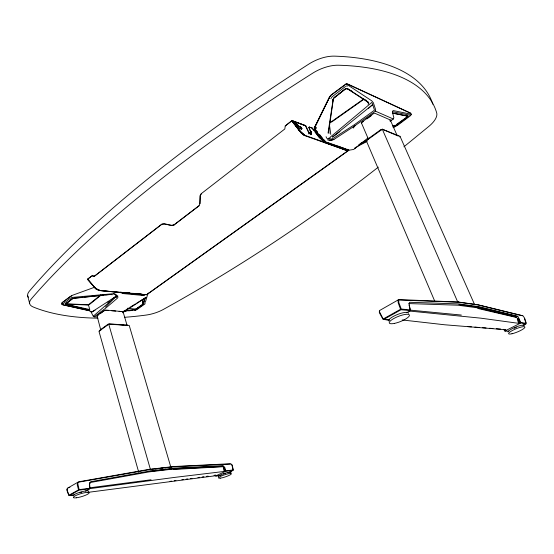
<?xml version="1.0" encoding="UTF-8"?>
<svg xmlns="http://www.w3.org/2000/svg" width="554" height="554" viewBox="0 0 554 554"><rect width="100%" height="100%" fill="white"/><g stroke="black" fill="none" stroke-linecap="round" stroke-linejoin="round"><path stroke-width="0.83" d="M199.876 203.692L200.112 195.701L201.261 193.671L284.818 128.978L285.248 125.938L291.723 120.827L301.473 133.154L304.977 135.682L346.859 150.605L348.604 150.252L146.595 294.707L99.755 290.483L96.147 289.022L87.463 279.299L92.082 275.76L94.395 276.211L161.969 224.128C166.034 222.916 170.023 226.371 174.025 224.952L198.99 205.846L199.959 203.553L200.264 195.604L201.421 193.568M89.589 483.441L89.97 488.323L89.423 488.697L175.078 477.34L233.019 470.388L227.971 472.915M224.204 471.378L223.338 467.874M291.723 120.827L301.411 133.299L304.977 135.682C301.39 131.783 295.58 127.607 304.97 135.349L304.866 135.418M314.298 127.545L314.388 128.459L314.298 127.545L315.046 127.302L315.572 127.794M315.046 127.302L315.087 126.194L329.81 96.507L331.188 94.935L345.994 83.91L346.936 83.813L410.348 113.113M225.298 473.421L223.338 473.947M72.713 298.204L65.926 303.35L65.649 304.091L72.636 298.599M89.423 488.697L89.54 487.845L151.055 479.778M328.647 131.887L333.369 99M143.396 304.153L144.269 298.419M328.051 133.071L333.134 99.45L333.972 98.037L345.038 89.222L346.444 88.647L347.829 88.82L368.659 102.31M409.475 310.849L409.101 311.009L480.643 318.148L518.551 323.314L517.284 318.959M327.469 139.802L329.921 140.584L333.903 139.476L354.989 125.703L375.411 111.146L375.654 109.706L373.354 102.719L371.789 100.863L348.05 85.184L346.589 84.97L346.215 84.049L330.987 95.295L329.609 97.151L315.032 127.025L315.607 128.258L314.499 128.182M218.248 475.602L215.714 475.955L225.707 471.267L224.786 467.403L223.172 465.741L174.42 468.144L149.961 470.983L90.621 481.724L89.374 484.064L89.796 488.711L85.496 491.1M145.134 297.747L143.708 304.264L136.492 309.229L134.56 309.984L123.798 311.175M315.607 128.258L315.607 127.565C314.804 126.928 315.274 125.322 315.032 127.025M332.622 101.638L333.439 98.342M332.629 101.153L333.037 99.519M138.694 472.126L98.951 331.25L108.757 324.235L129.214 325.42L170.895 467.368M503.711 329.498L504.971 330.953L520.587 323.114L520.788 322.58L518.17 316.784L517.45 316.064L479.03 306.667L459.252 303.952L409.787 302.283L409.247 302.996L409.198 304.79L410.424 310.621L406.712 312.685M398.125 299.963L398.174 302.761L400.556 309.264L383.167 319.021L379.345 311.445M145.328 302.297L147.96 293.433M88.28 310.365L62.595 304.735L61.84 304.284L62.096 303.53M300.379 130.945L299.894 131.36L292.526 120.758L305.483 125.841L308.765 132.828L310.863 134.761L311.265 133.687L308.89 127.711L309.333 127.005L312.304 128.092L320.309 138.458L323.307 141.367L324.859 142.17L324.644 142.676L324.859 142.17M390.542 121.035L393.333 119.006L393.839 117.718L392.509 112.427L392.447 111.326L393.215 110.565L411.165 114.256L411.352 114.761L410.888 113.265L347.746 84.083L346.215 84.049M299.541 128.528L301.494 129.248L301.951 128.528L300.85 127.032L299.222 126.395L295.517 122.711L294.922 123.334L295.178 123.992L297.92 127.323M122.891 311.639L105.225 310.011L96.998 315.614L100.731 329.886L100.967 329.63M67.263 488.628L66.992 490.636L68.925 495.387L72.152 494.978M127.711 325.212L109.173 323.82M89.97 488.323L89.796 488.711L78.993 490.165L69.271 495.615L74.111 494.999M301.494 129.248L301.951 128.528M122.427 311.653L119.062 311.313M308.89 127.711L309.333 127.005M314.984 126.811L329.81 96.507M368.105 104.311L368.819 103.002M116.354 297.643L117.032 296.432M504.978 329.422L505.553 330.205L505.781 329.741L444.523 324.762L402.183 319.956M77.782 482.319L77.2 484.764L78.571 489.847L68.848 495.297L66.861 489.127M87.878 279.451L95.987 289.015L99.588 290.58L146.63 294.749L348.743 150.349L346.666 150.515M147.648 294.167L148.299 293.108M354.692 148.375C355.987 146.983 364.179 142.987 366.977 141.485M330.856 98.619L332.081 96.777L345.53 86.424M389.995 120.55L390.238 119.927L374.795 113.217L373.735 113.466L361.79 122.199L361.34 123.043M315.531 127.662L315.828 127.081M142.613 304.104L142.953 303.661L142.26 299.631M407.474 115.925L406.92 117.019L396.283 124.588M294.922 123.334L295.517 122.711M99.935 330.108L108.286 324.062M399.739 137.004L400.071 136.298L382.302 129.234L366.277 140.695L434.779 301.244M87.463 279.299L91.971 275.878L94.395 276.211M514.271 328.293L516.314 327.276M105.516 307.089L116.035 296.348L91.472 312.207L90.627 311.306M115.495 295.663L116.195 294.984M89.388 483.247L90.108 482.548L149.158 471.876L173.901 468.982L222.41 466.482L223.788 467.624L224.862 471.322M367.399 139.331L381.124 129.428M94.575 287.671L99.755 290.483L120.848 292.609M99.685 290.254L97.684 289.804L94.734 287.547M146.845 294.673L147.226 294.319M145.266 303.654L136.519 309.894M368.334 108.556L372.704 104.595L372.143 103.044M285.248 125.938L291.626 120.924M93.377 316.126L116.035 296.348L111.195 299.853M371.741 102.469L330.004 137.371M403.908 146.81L429.115 126.173A25.235 10.851 -26.3 0 0 436.684 112.864A221.538 99.429 -19.8 0 0 338.466 65.227A28.766 14.785 -25.4 0 0 312.574 73.26A780.676 202.224 -25.7 0 0 31.343 298.89A22.368 8.719 -13.9 0 0 33.157 306.958A216.572 95.018 -18.8 0 0 97.968 318.162M100.696 295.012L88.453 304.748L66.3 303.827M89.249 304.665L100.953 295.206M367.877 138.015L353.729 149.435L349.249 150.169M145.931 297.54L122.406 312.788M334.131 97.926L345.08 89.229L346.382 88.682L347.497 88.827L367.724 102.088L368.147 102.906L365.661 99.72M354.92 148.029L355.931 147.239M144.864 298.204L146.104 297.283M378.32 167.128C310.6 220.243 238.532 267.776 163.257 309.492A19.584 7.05 -16.8 0 1 146.027 315.081A216.572 95.018 -18.8 0 1 124.435 317.31M333.875 97.684L337.157 95.136M338.473 94.118L345.045 89.028M94.284 276.328L161.823 224.211L164.088 223.906L171.837 225.52L174.025 224.952M327.144 142.544L324.741 141.152L322.38 138.798L315.614 130.391L316.022 130.079M173.817 225.042L199.073 205.707M309.084 127.178L312.304 128.092M89.111 310.545L90.856 311.577L93.349 316.452L94.152 316.84L106.202 307.726L117.309 298.246L117.898 297.498L117.642 295.566M309.215 133.071L311.293 131.506M308.53 133.874L311.286 131.797M314.333 130.744L315.545 129.83L315.614 130.391M295.282 122.891L296.307 123.3M339.962 131.499L332.421 137.115L372.704 104.595L374.483 110.17L354.338 124.747L333.293 138.334L330.17 139.449L327.033 138.542M344.297 149.781L345.558 148.86M362.171 122.351L363.556 121.34M367.025 118.812L371.187 115.772M97.428 315.642L98.751 314.679M100.066 313.716L104.685 310.351L108.279 310.51M332.525 145.487L333.861 144.511M107.732 302.352L109.117 301.355M389.981 121.028L391.373 120.024M99.505 331.036L100.821 330.094M363.833 98.882L331.687 121.52L330.191 122.005M363.355 99.665L331.915 121.838L329.845 122.579M124.082 311.237L127.545 308.8M309.104 127.468L311.5 133.5L311.196 134.553L308.952 132.565L305.732 125.668L292.283 120.98L300.046 131.243M142.96 304.534L135.495 309.513L125.315 310.635M296.071 123.473L298.952 126.554L300.85 127.032M89.81 483.22L90.496 482.776M141.679 300.413L144.4 298.689M129.691 307.47L135.425 303.924M136.859 303.038L144.047 298.627M518.551 323.314L520.22 322.753L526.078 323.896L523.08 325.392M67.359 488.254L78.682 481.807L148.971 469.376L174.053 466.516L230.402 463.74M379.532 310.552L398.818 299.569L458.477 302.027L478.088 304.818L522.394 315.669M91.472 312.207L95.046 310.254M348.39 150.058L346.645 150.314L326.507 143.14L322.096 139.546M393.541 127.586L397.841 125.135L410.853 115.398L392.869 111.79M367.15 140.813L358.39 145.113M393.098 127.282L396.934 125.149L408.111 116.645L408.007 116.181L392.71 113.085M359.996 143.638L366.935 140.114M393.146 126.79L396.643 124.865L407.065 117.254L407.813 116.569L407.509 116.34M348.577 150.092L346.562 150.266L324.623 142.357M315.725 127.988L316.334 127.939L314.991 127.967L314.693 127.427M379.622 310.953L379.255 311.999L379.712 313.356L383.015 319.284L389.559 320.011M230.263 471.502L233.151 470.062L231.828 464.605M523.842 324.679L525.337 323.931M145.882 294.534L143.77 294.922L133.646 293.952M79.582 492.686L81.84 492.229M134.601 309.457L136.208 308.869L143.223 303.772L142.523 299.721M71.84 295.884L70.074 296.619L61.889 302.996L61.84 304.284M149.947 469.771L152.655 469.238M380.944 130.003L381.477 129.795M108.39 324.339L113.473 324.346M94.381 287.325L71.819 295.517L62.006 302.692L62.27 303.28M134.324 293.461L132.496 293.288M135.356 310.385L135.785 310.254M329.921 140.584L333.903 139.476M392.613 125.897L395.099 125.239M134.532 310.247L135.619 309.977M329.028 138.341L330.274 138.126L328.252 138.299M225.859 470.852L233.165 469.965L232.403 465.699L231.385 464.086L173.499 466.8L150.155 469.522L78.668 482.153L77.733 483.323L79.139 489.66L89.887 488.226M135.377 309.042L127.884 308.419M68.204 487.769L69.908 487.478M221.088 475.436L215.714 475.865M170.023 481.378L171.712 481.149M174.254 480.796L175.943 480.56M181.864 479.75L183.561 479.515M186.096 479.162L187.792 478.933M190.327 478.58L192.016 478.344M197.944 477.527L199.634 477.299M202.175 476.946L203.865 476.71M206.4 476.364L208.096 476.128M214.017 475.311L215.707 475.083L216.261 475.651L88.072 492.347M348.978 150.044L347.545 149.947M347.621 149.351L345.945 149.268M149.656 471.447L174.496 468.552L222.957 466.149M155.148 468.954L157.634 468.67M160.127 468.386L162.613 468.095M165.106 467.811L166.761 467.624M169.254 467.341L171.089 467.188M73.62 298.232L82.878 297.249M84.568 297.069L103.923 295.012M105.606 294.832L108.979 294.479M123.639 311.327L126.153 311.078M128.667 310.829L132.018 310.496M120.564 292.083L123.791 292.879M146.353 294.534L143.5 294.479M146.533 294.52L143.424 294.465M346.112 88.592L346.977 88.536L352.212 91.348M173.575 469.467L222.016 466.766M115.045 294.077L112.483 293.772L72.325 297.408L70.614 298.024L62.609 304.181L62.907 304.832L89.644 310.829M408.748 303.578L458.04 305.212L478.067 307.906L516.335 317.075L517.768 318.682L519.382 323.252M520.788 322.58L526.3 323.342L524.673 318.273L523.163 315.939L477.957 304.866L458.477 302.214L398.762 300.039L398.811 302.526L401.283 309.049L410.604 309.949M118.508 324.644L123.549 324.935M346.659 86.202L347.254 86.244M94.152 316.84L97.566 317.068M508.787 331.23L504.971 330.953L503.87 329.277M504.479 330.78L505.996 330.89M111.596 310.759L115.744 311.064M467.998 326.611L471.44 326.874M474.875 327.137L479.175 327.462M482.617 327.726L486.059 327.982M489.501 328.245L492.935 328.508M496.377 328.771L500.678 329.097M347.33 88.578L346.382 88.682M122.593 293.295L120.537 292.644M120.91 292.353L123.41 292.588M125.917 292.824L130.086 293.211M131.748 293.371L135.086 293.682M122.593 293.516L144.414 295.594M410.355 310.136L461.35 315.06M125.682 292.754L129.927 293.17M131.623 293.329L135.862 293.738M123.147 292.941L143.77 294.922L143.05 294.728M314.991 127.967L316.05 128.071M112.476 294.728L110.44 294.527L73.758 298.336L72.408 298.765L65.441 304.257L88.931 310.005M389.351 320.143L383.638 319.499L401.027 309.755L410.424 310.621L409.074 304.949M458.92 304.527L479.009 307.255L517.173 316.583M392.35 113.113L407.647 116.16M66.224 304.409L89.776 309.541L88.488 305.032L66.196 304.146L65.697 303.744M477.79 308.453L515.982 317.359M113.494 293.731L115.779 294.451L117.06 296.155M346.769 149.331L347.829 149.615M121.748 292.353L123.203 292.741M305.206 135.467L324.866 142.433M327.954 142.6L345.987 149.054L337.573 146.034M327.795 142.911L347.704 150.03M457.777 301.965L458.477 302.214M315.517 129.955L314.056 129.428L314.222 130.079M315.593 130.176L314.27 129.684L322.137 139.795L326.611 143.396M305.732 125.668L292.526 120.758L299.894 131.36M301.695 129.068L298.156 127.143L295.157 123.12M382.184 129.172L398.305 136.09M458.477 302.027L459.072 302.276M375.411 111.146L393.333 119.006M148.971 469.376L149.421 469.619M303.003 134.636L304.977 135.688M322.158 140.771L323.266 141.644M324.118 139.954L324.997 140.737M324.533 140.813L322.698 138.881M87.594 279.181L94.803 287.498M316.542 130.723L317.587 132.025M319.672 134.615L322.795 138.5M312.075 128.265L313.571 130.211M315.074 132.157L319.582 137.988M300.593 127.205L301.715 128.708M400.133 136.568L474.577 304.548M390.238 119.927L397.038 135.308M382.302 129.234L457.833 302.242M361.326 122.656L368.362 139.082M326.057 136.686L326.59 138.001M518.551 318.432L520.22 322.753M524.437 318.495L525.85 322.83M224.301 467.479L225.381 471.004M122.974 311.445L127.039 325.246M108.757 324.235L150.459 469.563M27.7 295.94L29.66 303.578M314.319 128.009L314.388 128.459M329.388 124.477L330.773 134.387M89.478 485.823L89.748 487.929M328.647 130.114L328.972 133.445M388.472 320.946A10.803 2.805 -21.6 0 1 398.091 314.257A10.803 2.805 -21.6 0 1 408.644 313.301M72.969 495.664A8.255 1.544 -16.6 0 1 81.819 491.717A8.255 1.544 -16.6 0 1 88.688 491.564M218.373 476.856A6.752 1.122 -18.4 0 1 224.702 473.338A6.752 1.122 -18.4 0 1 230.741 472.901M507.907 331.888A8.809 1.745 -22.4 0 1 516.764 326.687A8.809 1.745 -22.4 0 1 524.188 325.821M432.792 104.194A220.741 101.077 -19.8 0 0 334.568 56.141A28.649 15.013 -25.6 0 0 308.772 64.119A778.183 205.859 -25.9 0 0 29.355 291.189A22.299 8.864 -13.8 0 0 28.323 297.283M128.113 308.079L127.337 309.354L128.113 308.079M353.604 127.157L353.189 128.043L354.989 125.703L353.604 127.157M141.755 294.312L137.586 293.918L141.803 294.312M394.566 323.377A10.817 2.791 -21.6 0 0 409.441 315.212A10.817 2.791 -21.6 0 0 393.984 318.425A10.817 2.791 -21.6 0 0 394.566 323.377M76.397 497.79A8.262 1.537 -16.6 0 0 89.09 493.095A8.262 1.537 -16.6 0 0 78.211 494.528A8.262 1.537 -16.6 0 0 76.397 497.79M220.34 478.144A6.759 1.108 -18.4 0 0 231.15 474.176A6.759 1.108 -18.4 0 0 223.484 475.187A6.759 1.108 -18.4 0 0 220.34 478.144M511.993 333.75A8.822 1.731 -22.3 0 0 524.894 327.352A8.822 1.731 -22.3 0 0 513.364 329.997A8.822 1.731 -22.3 0 0 511.993 333.75"/></g></svg>
